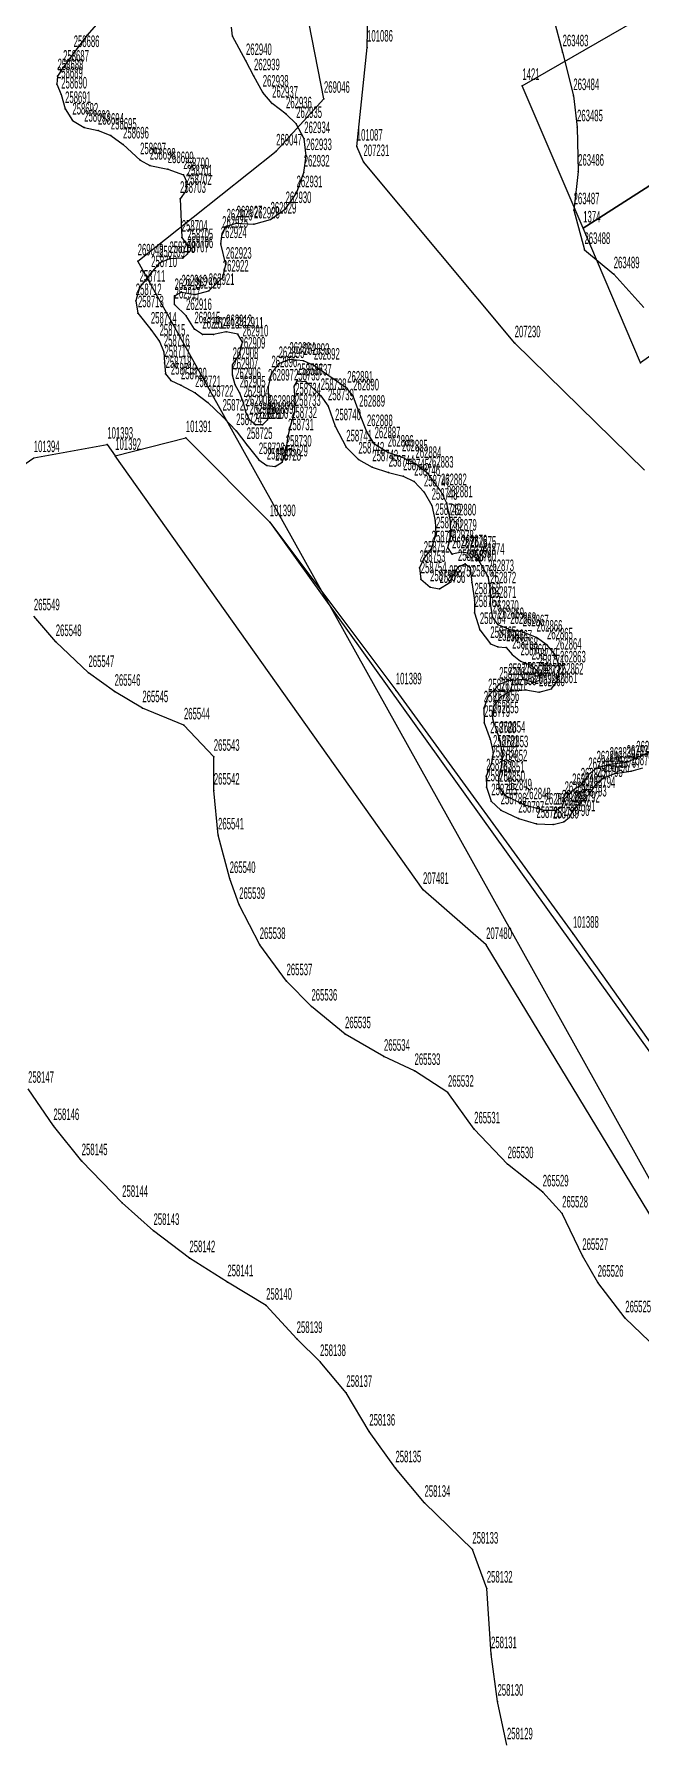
# Model space of a CAD drawing. Extents: x 1277570 to 1279623, y 422293 to 424918.
# Drawn here: x 1277847.5 to 1277958.8, y 422947.8 to 423260.6 of the extents above; entities that cross this region are included whole.
import ezdxf

# ---------------------------------------------------------------- set-up
doc = ezdxf.new("R2010")
doc.units = 0
doc.layers.get('0').update_dxf_attribs({"linetype": 'CONTINUOUS'})

msp = doc.modelspace()

# ---------------------------------------------------------------- linework, layer by layer
at = {"color": 7, "linetype": 'CONTINUOUS'}
for points in [[(1278928.590002, 422296.199999), (1278272.21, 422313.72), (1278280.100001, 422652.879999), (1278114.470001, 422774.680002), (1277866.460001, 423219.000002), (1277891.869999, 423239.150001), (1277900.639998, 423248.799998), (1277891.869999, 423293.490002), (1277781.459999, 423492.419999), (1277686.81, 423574.800002), (1277715.729999, 423607.230001), (1277692.94, 423640.53), (1277730.620002, 423822.8), (1277756.040001, 423821.06), (1277827.020002, 423909.56)], [(1277959.439999, 423180.689998), (1277935.629999, 423203.99), (1277907.889999, 423237.199999), (1277906.670002, 423240.03), (1277908.55, 423258.189999), (1277909.11, 423286.79)], [(1277859.700002, 423263.340001), (1277857.179999, 423260.43), (1277854.72, 423257.190002), (1277852.779999, 423254.499998), (1277851.769999, 423252.939998), (1277851.650002, 423251.479998), (1277852.43, 423249.590002), (1277853.139999, 423246.930001), (1277854.480002, 423244.819998), (1277856.65, 423243.499999), (1277859.189999, 423242.960001), (1277861.540002, 423242.080001), (1277863.78, 423240.430002), (1277866.910001, 423237.549999), (1277868.689998, 423236.560001), (1277871.989998, 423235.909998), (1277874.849999, 423234.820001), (1277875.489999, 423233.489998), (1277875.309999, 423231.929999), (1277874.240001, 423230.469998), (1277874.549998, 423223.35), (1277875.569999, 423221.8), (1277875.579999, 423220.349999), (1277874.759999, 423219.569999), (1277872.279999, 423219.440001), (1277870.390001, 423218.650002), (1277868.940001, 423216.86), (1277866.8, 423214.180001), (1277866.110002, 423211.719998), (1277866.509999, 423209.500001), (1277868.879998, 423206.509999), (1277870.480001, 423204.279998), (1277871.249998, 423202.389998), (1277871.39, 423200.389998), (1277871.590001, 423198.389999), (1277872.549999, 423197.17), (1277874.4, 423196.290001), (1277877.000002, 423194.859998), (1277879.300002, 423193.090001), (1277882.040002, 423190.549998), (1277884.529998, 423187.900001), (1277886.459998, 423185.349999), (1277888.69, 423182.579999), (1277890.16, 423181.590001), (1277891.679998, 423181.369999), (1277892.940002, 423182.159998), (1277893.63, 423183.949999), (1277894.049998, 423186.950001), (1277894.619999, 423189.180002), (1277895.300001, 423191.409998), (1277895.349999, 423193.53), (1277895.140002, 423196.090002), (1277895.699998, 423197.089999), (1277897.3, 423196.99), (1277900.04, 423194.339998), (1277901.379998, 423192.449998), (1277902.679999, 423188.789999), (1277904.730001, 423184.909999), (1277906.959998, 423182.690002), (1277909.510002, 423181.26), (1277912.5, 423180.280002), (1277915.160001, 423179.629999), (1277917.200002, 423178.640002), (1277918.99, 423176.650002), (1277920.400002, 423174.209998), (1277921.050002, 423171.429999), (1277921.19, 423168.980001), (1277920.390001, 423166.419999), (1277918.940002, 423164.509999), (1277918.190001, 423162.840001), (1277918.390002, 423160.729998), (1277920.110001, 423159.290001), (1277921.83, 423158.97), (1277923.600001, 423160.09), (1277925.230001, 423163.000001), (1277926.559998, 423163.559999), (1277927.460002, 423162.900002), (1277927.79, 423160.119998), (1277928.250001, 423156.880001), (1277928.260001, 423154.55), (1277929.24, 423151.44), (1277931.159999, 423148.889998), (1277932.55, 423148.34), (1277934.079999, 423148.24), (1277935.169999, 423146.910002), (1277936.700002, 423145.689998), (1277938.729998, 423144.930002), (1277940.009998, 423143.710002), (1277940.209999, 423142.149998), (1277939.13, 423141.810002), (1277937.160002, 423142.360001), (1277934.500002, 423142.12), (1277932.789999, 423141.439999), (1277930.769998, 423139.310002), (1277929.959999, 423137.080001), (1277930.039998, 423134.41), (1277931.139998, 423131.409999), (1277931.660002, 423128.97), (1277931.36, 423126.960001), (1277930.419999, 423124.620002), (1277930.43, 423122.609998), (1277931.339999, 423120.060001), (1277933.059998, 423118.400002), (1277936.310001, 423116.860001), (1277939.620001, 423115.879998), (1277942.659998, 423115.789998), (1277944.62, 423116.250001), (1277945.699999, 423117.14), (1277946.509998, 423118.709999), (1277947.770001, 423119.829999), (1277949.349998, 423121.399998), (1277950.729998, 423123.410002), (1277951.929999, 423124.31), (1277954.019998, 423125.099999), (1277957.000001, 423125.559998), (1277959.149998, 423126.13)], [(1277859.700002, 423263.340001), (1277857.179999, 423260.43), (1277854.72, 423257.190002), (1277852.779999, 423254.499998), (1277851.769999, 423252.939998), (1277851.650002, 423251.479998), (1277852.43, 423249.590002), (1277853.139999, 423246.930001), (1277854.480002, 423244.819998), (1277856.65, 423243.499999), (1277859.189999, 423242.960001), (1277861.540002, 423242.080001), (1277863.78, 423240.430002), (1277866.910001, 423237.549999), (1277868.689998, 423236.560001), (1277871.989998, 423235.909998), (1277874.849999, 423234.820001), (1277875.489999, 423233.489998), (1277875.309999, 423231.929999), (1277874.240001, 423230.469998), (1277874.549998, 423223.35), (1277875.569999, 423221.8), (1277875.579999, 423220.349999), (1277874.759999, 423219.569999), (1277872.279999, 423219.440001), (1277870.390001, 423218.650002), (1277868.940001, 423216.86), (1277866.8, 423214.180001), (1277866.110002, 423211.719998), (1277866.509999, 423209.500001), (1277868.879998, 423206.509999), (1277870.480001, 423204.279998), (1277871.249998, 423202.389998), (1277871.39, 423200.389998), (1277871.590001, 423198.389999), (1277872.549999, 423197.17), (1277874.4, 423196.290001), (1277877.000002, 423194.859998), (1277879.300002, 423193.090001), (1277882.040002, 423190.549998), (1277884.529998, 423187.900001), (1277886.459998, 423185.349999), (1277888.69, 423182.579999), (1277890.16, 423181.590001), (1277891.679998, 423181.369999), (1277892.940002, 423182.159998), (1277893.63, 423183.949999), (1277894.049998, 423186.950001), (1277894.619999, 423189.180002), (1277895.300001, 423191.409998), (1277895.349999, 423193.53), (1277895.140002, 423196.090002), (1277895.699998, 423197.089999), (1277897.3, 423196.99), (1277900.04, 423194.339998), (1277901.379998, 423192.449998), (1277902.679999, 423188.789999), (1277904.730001, 423184.909999), (1277906.959998, 423182.690002), (1277909.510002, 423181.26), (1277912.5, 423180.280002), (1277915.160001, 423179.629999), (1277917.200002, 423178.640002), (1277918.99, 423176.650002), (1277920.400002, 423174.209998), (1277921.050002, 423171.429999), (1277921.19, 423168.980001), (1277920.390001, 423166.419999), (1277918.940002, 423164.509999), (1277918.190001, 423162.840001), (1277918.390002, 423160.729998), (1277920.110001, 423159.290001), (1277921.83, 423158.97), (1277923.600001, 423160.09), (1277925.230001, 423163.000001), (1277926.559998, 423163.559999), (1277927.460002, 423162.900002), (1277927.79, 423160.119998), (1277928.250001, 423156.880001), (1277928.260001, 423154.55), (1277929.24, 423151.44), (1277931.159999, 423148.889998), (1277932.55, 423148.34), (1277934.079999, 423148.24), (1277935.169999, 423146.910002), (1277936.700002, 423145.689998), (1277938.729998, 423144.930002), (1277940.009998, 423143.710002), (1277940.209999, 423142.149998), (1277939.13, 423141.810002), (1277937.160002, 423142.360001), (1277934.500002, 423142.12), (1277932.789999, 423141.439999), (1277930.769998, 423139.310002), (1277929.959999, 423137.080001), (1277930.039998, 423134.41), (1277931.139998, 423131.409999), (1277931.660002, 423128.97), (1277931.36, 423126.960001), (1277930.419999, 423124.620002), (1277930.43, 423122.609998), (1277931.339999, 423120.060001), (1277933.059998, 423118.400002), (1277936.310001, 423116.860001), (1277939.620001, 423115.879998), (1277942.659998, 423115.789998), (1277944.62, 423116.250001), (1277945.699999, 423117.14), (1277946.509998, 423118.709999), (1277947.770001, 423119.829999), (1277949.349998, 423121.399998), (1277950.729998, 423123.410002), (1277951.929999, 423124.31), (1277954.019998, 423125.099999), (1277957.000001, 423125.559998), (1277959.149998, 423126.13)], [(1277961.030001, 423129.370002), (1277957.940002, 423127.910001), (1277956.16, 423127.120002), (1277953.05, 423126.759998), (1277950.649999, 423126.080002), (1277949.140001, 423124.849999), (1277947.75, 423122.949999), (1277946.169999, 423121.929998), (1277944.789999, 423120.480001), (1277944.280001, 423118.920002), (1277943.149999, 423118.35), (1277941.119998, 423118.34), (1277937.500001, 423119.319999), (1277934.059998, 423120.969998), (1277932.779998, 423122.519998), (1277932.709999, 423124.190002), (1277933.210001, 423126.3), (1277933.380001, 423128.870001), (1277932.850002, 423131.530002), (1277931.62, 423135.090001), (1277931.740001, 423137.309998), (1277933.120001, 423139.220002), (1277934.889998, 423140.229999), (1277937.680001, 423140.47), (1277940.090002, 423140.04), (1277942.370002, 423140.610002), (1277943.509999, 423142.170001), (1277943.940002, 423144.399998), (1277943.16, 423146.740002), (1277941.560002, 423148.619999), (1277939.649998, 423150.050001), (1277937.109999, 423151.039999), (1277934.819999, 423151.469999), (1277932.599998, 423152.349998), (1277931.63, 423153.680001), (1277931.180001, 423156.229998), (1277931.159999, 423158.909998), (1277930.759998, 423161.139999), (1277929.029998, 423164.130001), (1277927.5, 423165.459999), (1277925.849999, 423165.670002), (1277924.140001, 423165.330002), (1277923.369999, 423166.550001), (1277923.93, 423168.55), (1277923.84, 423171.339999), (1277923.189999, 423174.670001), (1277922.1, 423176.889998), (1277919.670002, 423180.100002), (1277917.43, 423181.87), (1277914.949999, 423183.08), (1277912.340002, 423183.949999), (1277909.93, 423185.5), (1277908.519998, 423187.710002), (1277907.1, 423191.270001), (1277906, 423194.259998), (1277904.910001, 423195.7), (1277898.800002, 423199.900002), (1277896.889998, 423200.770001), (1277894.290001, 423200.979999), (1277892.319998, 423200.19), (1277891.000001, 423198.510002), (1277890.380002, 423196.059999), (1277890.540001, 423191.270001), (1277890.290002, 423189.939998), (1277889.350001, 423189.04), (1277888.080002, 423189.030001), (1277886.990002, 423189.919999), (1277886.289999, 423191.360001), (1277885.899998, 423193.029999), (1277885.189999, 423194.800002), (1277884.349998, 423196.350002), (1277883.83, 423198.129999), (1277883.880002, 423200.02), (1277885.150002, 423201.929999), (1277885.700002, 423204.150001), (1277884.809998, 423205.610001), (1277882.699998, 423206.040001), (1277880.36, 423205.579998), (1277878.329999, 423205.569999), (1277876.87, 423206.560001), (1277875.33, 423209), (1277873.230001, 423211.099999), (1277873.22, 423212.659999), (1277874.479999, 423213.33), (1277877.019998, 423212.9), (1277879.489998, 423213.59), (1277882.079999, 423216.050002), (1277882.629999, 423218.390002), (1277881.719999, 423222.169998), (1277881.959998, 423224.069998), (1277882.780002, 423225.410001), (1277884.610002, 423225.969999), (1277887.790001, 423225.77), (1277890.830002, 423226.680002), (1277893.599998, 423228.590002), (1277895.609998, 423231.499999), (1277896.93, 423235.289999), (1277897.349998, 423238.3), (1277897.02, 423241.41), (1277895.539999, 423244.189999), (1277893.679998, 423245.960002), (1277891.129998, 423247.940002), (1277889.409999, 423249.940002), (1277887.800001, 423252.939998), (1277886.330001, 423255.720002), (1277883.83, 423260.26), (1277883.690002, 423261.929998)], [(1277961.030001, 423129.370002), (1277957.940002, 423127.910001), (1277956.16, 423127.120002), (1277953.05, 423126.759998), (1277950.649999, 423126.080002), (1277949.140001, 423124.849999), (1277947.75, 423122.949999), (1277946.169999, 423121.929998), (1277944.789999, 423120.480001), (1277944.280001, 423118.920002), (1277943.149999, 423118.35), (1277941.119998, 423118.34), (1277937.500001, 423119.319999), (1277934.059998, 423120.969998), (1277932.779998, 423122.519998), (1277932.709999, 423124.190002), (1277933.210001, 423126.3), (1277933.380001, 423128.870001), (1277932.850002, 423131.530002), (1277931.62, 423135.090001), (1277931.740001, 423137.309998), (1277933.120001, 423139.220002), (1277934.889998, 423140.229999), (1277937.680001, 423140.47), (1277940.090002, 423140.04), (1277942.370002, 423140.610002), (1277943.509999, 423142.170001), (1277943.940002, 423144.399998), (1277943.16, 423146.740002), (1277941.560002, 423148.619999), (1277939.649998, 423150.050001), (1277937.109999, 423151.039999), (1277934.819999, 423151.469999), (1277932.599998, 423152.349998), (1277931.63, 423153.680001), (1277931.180001, 423156.229998), (1277931.159999, 423158.909998), (1277930.759998, 423161.139999), (1277929.029998, 423164.130001), (1277927.5, 423165.459999), (1277925.849999, 423165.670002), (1277924.140001, 423165.330002), (1277923.369999, 423166.550001), (1277923.93, 423168.55), (1277923.84, 423171.339999), (1277923.189999, 423174.670001), (1277922.1, 423176.889998), (1277919.670002, 423180.100002), (1277917.43, 423181.87), (1277914.949999, 423183.08), (1277912.340002, 423183.949999), (1277909.93, 423185.5), (1277908.519998, 423187.710002), (1277907.1, 423191.270001), (1277906, 423194.259998), (1277904.910001, 423195.7), (1277898.800002, 423199.900002), (1277896.889998, 423200.770001), (1277894.290001, 423200.979999), (1277892.319998, 423200.19), (1277891.000001, 423198.510002), (1277890.380002, 423196.059999), (1277890.540001, 423191.270001), (1277890.290002, 423189.939998), (1277889.350001, 423189.04), (1277888.080002, 423189.030001), (1277886.990002, 423189.919999), (1277886.289999, 423191.360001), (1277885.899998, 423193.029999), (1277885.189999, 423194.800002), (1277884.349998, 423196.350002), (1277883.83, 423198.129999), (1277883.880002, 423200.02), (1277885.150002, 423201.929999), (1277885.700002, 423204.150001), (1277884.809998, 423205.610001), (1277882.699998, 423206.040001), (1277880.36, 423205.579998), (1277878.329999, 423205.569999), (1277876.87, 423206.560001), (1277875.33, 423209), (1277873.230001, 423211.099999), (1277873.22, 423212.659999), (1277874.479999, 423213.33), (1277877.019998, 423212.9), (1277879.489998, 423213.59), (1277882.079999, 423216.050002), (1277882.629999, 423218.390002), (1277881.719999, 423222.169998), (1277881.959998, 423224.069998), (1277882.780002, 423225.410001), (1277884.610002, 423225.969999), (1277887.790001, 423225.77), (1277890.830002, 423226.680002), (1277893.599998, 423228.590002), (1277895.609998, 423231.499999), (1277896.93, 423235.289999), (1277897.349998, 423238.3), (1277897.02, 423241.41), (1277895.539999, 423244.189999), (1277893.679998, 423245.960002), (1277891.129998, 423247.940002), (1277889.409999, 423249.940002), (1277887.800001, 423252.939998), (1277886.330001, 423255.720002), (1277883.83, 423260.26), (1277883.690002, 423261.929998)], [(1277942.759998, 423263.53), (1277944.419999, 423257.32), (1277946.390001, 423249.299999), (1277947.069998, 423243.58), (1277947.269999, 423235.440001), (1277946.45, 423228.379999), (1277948.429998, 423221.1), (1277953.800001, 423216.639998), (1277959.349999, 423210.520002)], [(1277788.910001, 422912.48), (1277758.420001, 423003.040001), (1277755.490001, 423018.279999), (1277729.38, 423062.77), (1277728.709998, 423075.149999), (1277753.480001, 423103.929999), (1277806.979998, 423154.999999), (1277847.4, 423182.950002), (1277860.880001, 423185.41), (1277862.340001, 423183.359999), (1277875.299999, 423186.610001), (1277890.71, 423171.200002), (1277913.820002, 423140.38), (1277946.320002, 423095.770001), (1277970.519999, 423061.659999), (1277998.069999, 423020.369998), (1278000.829999, 422984.569999), (1278007.98, 422969.719998), (1278028.350002, 422947.14)], [(1278016.170002, 422937.080002), (1277994.810001, 422956.800001), (1277983.799999, 422980.789998), (1277981.419999, 423009.8), (1277930.390002, 423093.71), (1277918.81, 423103.810001), (1277862.340001, 423183.359999), (1277875.299999, 423186.610001), (1277890.71, 423171.200002), (1277987.02, 423036.93), (1277998.069999, 423020.369998), (1278000.829999, 422984.569999), (1278007.98, 422969.719998), (1278028.350002, 422947.14)], [(1277961.75, 423019.669999), (1277955.920002, 423025.279999), (1277950.86, 423031.810001), (1277948.040001, 423036.730002), (1277944.339999, 423044.500002), (1277940.78, 423048.359999), (1277934.339998, 423053.53), (1277928.190002, 423059.910001), (1277923.39, 423066.630002), (1277917.26, 423070.63), (1277911.649999, 423073.220001), (1277904.499999, 423077.360001), (1277898.340002, 423082.419998), (1277893.770002, 423087.069999), (1277888.849999, 423093.71), (1277885.089999, 423101.06), (1277883.339998, 423105.800001), (1277881.210001, 423113.789999), (1277880.429999, 423122.009998), (1277880.419998, 423128.2), (1277874.95, 423133.960001), (1277867.319998, 423137.109999), (1277862.23, 423140.12), (1277857.429998, 423143.560001), (1277851.43, 423149.229998), (1277847.420001, 423153.95)], [(1277934.210001, 422947.020002), (1277932.480001, 422955.009999), (1277931.290001, 422963.73), (1277930.509999, 422975.759999), (1277927.87, 422982.890001), (1277919.09, 422991.47), (1277913.749999, 422997.789999), (1277908.960002, 423004.52), (1277904.740001, 423011.629999), (1277899.919998, 423017.270002), (1277895.629999, 423021.510002), (1277890.029998, 423027.59), (1277882.92, 423031.880002), (1277875.949999, 423036.310001), (1277869.37, 423041.310002), (1277863.620001, 423046.449999), (1277856.19, 423054.090002), (1277851.000002, 423060.52), (1277846.359998, 423067.35)]]:
    msp.add_lwpolyline(points, dxfattribs=at)
for points in [[(1277948.2, 423225.040002), (1277937.03, 423251.170001), (1277974.02, 423272.479998), (1277986.909999, 423249.79)], [(1277948.2, 423225.040002), (1277986.909999, 423249.79), (1277998.879998, 423228.739998), (1277958.73, 423200.36)]]:
    msp.add_lwpolyline(points, close=True, dxfattribs=at)
at = {"color": 7}
for p in [(1277857.179999, 423260.43), (1277883.83, 423260.26), (1277908.55, 423258.189999), (1277852.779999, 423254.499998), (1277854.72, 423257.190002), (1277886.330001, 423255.720002), (1277944.419999, 423257.32), (1277851.650002, 423251.479998), (1277851.769999, 423252.939998), (1277887.800001, 423252.939998), (1277852.43, 423249.590002), (1277889.409999, 423249.940002), (1277900.639998, 423248.799998), (1277937.03, 423251.170001), (1277946.390001, 423249.299999), (1277853.139999, 423246.930001), (1277891.129998, 423247.940002), (1277893.679998, 423245.960002), (1277854.480002, 423244.819998), (1277856.65, 423243.499999), (1277859.189999, 423242.960001), (1277861.540002, 423242.080001), (1277895.539999, 423244.189999), (1277947.069998, 423243.58), (1277863.78, 423240.430002), (1277891.869999, 423239.150001), (1277897.02, 423241.41), (1277906.670002, 423240.03), (1277866.910001, 423237.549999), (1277868.689998, 423236.560001), (1277871.989998, 423235.909998), (1277897.349998, 423238.3), (1277907.889999, 423237.199999), (1277874.849999, 423234.820001), (1277875.489999, 423233.489998), (1277896.93, 423235.289999), (1277947.269999, 423235.440001), (1277874.240001, 423230.469998), (1277875.309999, 423231.929999), (1277895.609998, 423231.499999), (1277890.830002, 423226.680002), (1277893.599998, 423228.590002), (1277946.45, 423228.379999), (1277874.549998, 423223.35), (1277881.959998, 423224.069998), (1277882.780002, 423225.410001), (1277884.610002, 423225.969999), (1277887.790001, 423225.77), (1277948.2, 423225.040002), (1277875.569999, 423221.8), (1277875.579999, 423220.349999), (1277881.719999, 423222.169998), (1277948.429998, 423221.1), (1277866.460001, 423219.000002), (1277868.940001, 423216.86), (1277870.390001, 423218.650002), (1277872.279999, 423219.440001), (1277874.759999, 423219.569999), (1277882.629999, 423218.390002), (1277866.8, 423214.180001), (1277882.079999, 423216.050002), (1277953.800001, 423216.639998), (1277866.110002, 423211.719998), (1277873.22, 423212.659999), (1277873.230001, 423211.099999), (1277874.479999, 423213.33), (1277877.019998, 423212.9), (1277879.489998, 423213.59), (1277866.509999, 423209.500001), (1277875.33, 423209), (1277868.879998, 423206.509999), (1277876.87, 423206.560001), (1277878.329999, 423205.569999), (1277880.36, 423205.579998), (1277882.699998, 423206.040001), (1277884.809998, 423205.610001), (1277870.480001, 423204.279998), (1277871.249998, 423202.389998), (1277885.150002, 423201.929999), (1277885.700002, 423204.150001), (1277935.629999, 423203.99), (1277871.39, 423200.389998), (1277871.590001, 423198.389999), (1277883.83, 423198.129999), (1277883.880002, 423200.02), (1277891.000001, 423198.510002), (1277892.319998, 423200.19), (1277894.290001, 423200.979999), (1277896.889998, 423200.770001), (1277898.800002, 423199.900002), (1277958.73, 423200.36), (1277872.549999, 423197.17), (1277874.4, 423196.290001), (1277884.349998, 423196.350002), (1277890.380002, 423196.059999), (1277895.140002, 423196.090002), (1277895.699998, 423197.089999), (1277897.3, 423196.99), (1277904.910001, 423195.7), (1277877.000002, 423194.859998), (1277879.300002, 423193.090001), (1277885.189999, 423194.800002), (1277885.899998, 423193.029999), (1277895.349999, 423193.53), (1277900.04, 423194.339998), (1277901.379998, 423192.449998), (1277906, 423194.259998), (1277882.040002, 423190.549998), (1277886.289999, 423191.360001), (1277886.990002, 423189.919999), (1277888.080002, 423189.030001), (1277889.350001, 423189.04), (1277890.290002, 423189.939998), (1277890.540001, 423191.270001), (1277894.619999, 423189.180002), (1277895.300001, 423191.409998), (1277902.679999, 423188.789999), (1277907.1, 423191.270001), (1277875.299999, 423186.610001), (1277884.529998, 423187.900001), (1277894.049998, 423186.950001), (1277908.519998, 423187.710002), (1277860.880001, 423185.41), (1277862.340001, 423183.359999), (1277886.459998, 423185.349999), (1277888.69, 423182.579999), (1277893.63, 423183.949999), (1277904.730001, 423184.909999), (1277906.959998, 423182.690002), (1277909.93, 423185.5), (1277912.340002, 423183.949999), (1277914.949999, 423183.08), (1277890.16, 423181.590001), (1277891.679998, 423181.369999), (1277892.940002, 423182.159998), (1277909.510002, 423181.26), (1277912.5, 423180.280002), (1277915.160001, 423179.629999), (1277917.43, 423181.87), (1277919.670002, 423180.100002), (1277917.200002, 423178.640002), (1277918.99, 423176.650002), (1277922.1, 423176.889998), (1277920.400002, 423174.209998), (1277923.189999, 423174.670001), (1277890.71, 423171.200002), (1277921.050002, 423171.429999), (1277923.84, 423171.339999), (1277921.19, 423168.980001), (1277923.93, 423168.55), (1277918.940002, 423164.509999), (1277920.390001, 423166.419999), (1277923.369999, 423166.550001), (1277924.140001, 423165.330002), (1277925.849999, 423165.670002), (1277927.5, 423165.459999), (1277929.029998, 423164.130001), (1277918.190001, 423162.840001), (1277918.390002, 423160.729998), (1277925.230001, 423163.000001), (1277926.559998, 423163.559999), (1277927.460002, 423162.900002), (1277930.759998, 423161.139999), (1277920.110001, 423159.290001), (1277921.83, 423158.97), (1277923.600001, 423160.09), (1277927.79, 423160.119998), (1277931.159999, 423158.909998), (1277928.250001, 423156.880001), (1277928.260001, 423154.55), (1277931.180001, 423156.229998), (1277929.24, 423151.44), (1277931.63, 423153.680001), (1277932.599998, 423152.349998), (1277934.819999, 423151.469999), (1277851.43, 423149.229998), (1277931.159999, 423148.889998), (1277932.55, 423148.34), (1277934.079999, 423148.24), (1277937.109999, 423151.039999), (1277939.649998, 423150.050001), (1277941.560002, 423148.619999), (1277935.169999, 423146.910002), (1277936.700002, 423145.689998), (1277938.729998, 423144.930002), (1277943.16, 423146.740002), (1277857.429998, 423143.560001), (1277934.500002, 423142.12), (1277937.160002, 423142.360001), (1277939.13, 423141.810002), (1277940.009998, 423143.710002), (1277940.209999, 423142.149998), (1277943.509999, 423142.170001), (1277943.940002, 423144.399998), (1277862.23, 423140.12), (1277913.820002, 423140.38), (1277930.769998, 423139.310002), (1277932.789999, 423141.439999), (1277933.120001, 423139.220002), (1277934.889998, 423140.229999), (1277937.680001, 423140.47), (1277940.090002, 423140.04), (1277942.370002, 423140.610002), (1277867.319998, 423137.109999), (1277929.959999, 423137.080001), (1277931.740001, 423137.309998), (1277874.95, 423133.960001), (1277930.039998, 423134.41), (1277931.62, 423135.090001), (1277931.139998, 423131.409999), (1277932.850002, 423131.530002), (1277880.419998, 423128.2), (1277931.36, 423126.960001), (1277931.660002, 423128.97), (1277933.210001, 423126.3), (1277933.380001, 423128.870001), (1277953.05, 423126.759998), (1277956.16, 423127.120002), (1277957.940002, 423127.910001), (1277930.419999, 423124.620002), (1277932.709999, 423124.190002), (1277949.140001, 423124.849999), (1277950.649999, 423126.080002), (1277950.729998, 423123.410002), (1277951.929999, 423124.31), (1277954.019998, 423125.099999), (1277957.000001, 423125.559998), (1277880.429999, 423122.009998), (1277930.43, 423122.609998), (1277931.339999, 423120.060001), (1277932.779998, 423122.519998), (1277934.059998, 423120.969998), (1277944.789999, 423120.480001), (1277946.169999, 423121.929998), (1277947.75, 423122.949999), (1277947.770001, 423119.829999), (1277949.349998, 423121.399998), (1277933.059998, 423118.400002), (1277936.310001, 423116.860001), (1277937.500001, 423119.319999), (1277941.119998, 423118.34), (1277943.149999, 423118.35), (1277944.280001, 423118.920002), (1277945.699999, 423117.14), (1277946.509998, 423118.709999), (1277881.210001, 423113.789999), (1277939.620001, 423115.879998), (1277942.659998, 423115.789998), (1277944.62, 423116.250001), (1277883.339998, 423105.800001), (1277885.089999, 423101.06), (1277918.81, 423103.810001), (1277946.320002, 423095.770001), (1277888.849999, 423093.71), (1277930.390002, 423093.71), (1277893.770002, 423087.069999), (1277898.340002, 423082.419998), (1277904.499999, 423077.360001), (1277911.649999, 423073.220001), (1277917.26, 423070.63), (1277923.39, 423066.630002), (1277851.000002, 423060.52), (1277928.190002, 423059.910001), (1277856.19, 423054.090002), (1277934.339998, 423053.53), (1277940.78, 423048.359999), (1277863.620001, 423046.449999), (1277944.339999, 423044.500002), (1277869.37, 423041.310002), (1277875.949999, 423036.310001), (1277948.040001, 423036.730002), (1277882.92, 423031.880002), (1277950.86, 423031.810001), (1277890.029998, 423027.59), (1277955.920002, 423025.279999), (1277895.629999, 423021.510002), (1277899.919998, 423017.270002), (1277904.740001, 423011.629999), (1277908.960002, 423004.52), (1277913.749999, 422997.789999), (1277919.09, 422991.47), (1277927.87, 422982.890001), (1277930.509999, 422975.759999), (1277931.290001, 422963.73), (1277932.480001, 422955.009999)]:
    msp.add_point(p, dxfattribs=at)

# ---------------------------------------------------------------- texts
at = {"color": 7, "width": 0.5}
for s, height, p in [('101086', 2.122561, (1277908.55, 423259.262441)), ('258687', 2.122557, (1277852.779999, 423255.572443)), ('258686', 2.122557, (1277854.72, 423258.262442)), ('262940', 2.122557, (1277886.330001, 423256.792443)), ('263483', 2.122561, (1277944.419999, 423258.392441)), ('258689', 2.122557, (1277851.650002, 423252.552443)), ('258688', 2.122557, (1277851.769999, 423254.012443)), ('262939', 2.122557, (1277887.800001, 423254.012443)), ('1421', 2.122557, (1277937.03, 423252.242441)), ('258690', 2.122557, (1277852.43, 423250.662442)), ('262938', 2.122557, (1277889.409999, 423251.012442)), ('269046', 2.122557, (1277900.639998, 423249.872443)), ('263484', 2.122561, (1277946.390001, 423250.37244)), ('258691', 2.122557, (1277853.139999, 423248.002441)), ('262937', 2.122557, (1277891.129998, 423249.012443)), ('262936', 2.122557, (1277893.679998, 423247.032442)), ('258692', 2.122557, (1277854.480002, 423245.892443)), ('258693', 2.122561, (1277856.65, 423244.572441)), ('258694', 2.122557, (1277859.189999, 423244.032441)), ('258695', 2.122557, (1277861.540002, 423243.152442)), ('262935', 2.122561, (1277895.539999, 423245.262441)), ('263485', 2.122561, (1277947.069998, 423244.652441)), ('258696', 2.122557, (1277863.78, 423241.502442)), ('269047', 2.122557, (1277891.869999, 423240.222441)), ('262934', 2.122557, (1277897.02, 423242.482441)), ('101087', 2.122557, (1277906.670002, 423241.10244)), ('258697', 2.122561, (1277866.910001, 423238.62244)), ('258698', 2.122557, (1277868.689998, 423237.632441)), ('258699', 2.122561, (1277871.989998, 423236.98244)), ('262933', 2.122557, (1277897.349998, 423239.37244)), ('207231', 2.122561, (1277907.889999, 423238.27244)), ('258700', 2.122557, (1277874.849999, 423235.892442)), ('258701', 2.122561, (1277875.489999, 423234.56244)), ('262932', 2.122561, (1277896.93, 423236.362441)), ('263486', 2.122557, (1277947.269999, 423236.512441)), ('258703', 2.122557, (1277874.240001, 423231.542443)), ('258702', 2.122561, (1277875.309999, 423233.00244)), ('262931', 2.122561, (1277895.609998, 423232.57244)), ('262929', 2.122557, (1277890.830002, 423227.752443)), ('262930', 2.122557, (1277893.599998, 423229.662442)), ('263487', 2.122561, (1277946.45, 423229.452441)), ('258704', 2.122557, (1277874.549998, 423224.42244)), ('262925', 2.122561, (1277881.959998, 423225.14244)), ('262926', 2.122557, (1277882.780002, 423226.482441)), ('262927', 2.122561, (1277884.610002, 423227.04244)), ('262928', 2.122557, (1277887.790001, 423226.84244)), ('1374', 2.122557, (1277948.2, 423226.112442)), ('258705', 2.122561, (1277875.569999, 423222.872441)), ('258706', 2.122561, (1277875.579999, 423221.42244)), ('262924', 2.122561, (1277881.719999, 423223.24244)), ('263488', 2.122557, (1277948.429998, 423222.172441)), ('269048', 2.122557, (1277866.460001, 423220.072442)), ('258710', 2.122557, (1277868.940001, 423217.932441)), ('258709', 2.122557, (1277870.390001, 423219.722442)), ('258708', 2.122557, (1277872.279999, 423220.512441)), ('258707', 2.122561, (1277874.759999, 423220.64244)), ('262923', 2.122557, (1277882.629999, 423219.462442)), ('258711', 2.122557, (1277866.8, 423215.252441)), ('262921', 2.122561, (1277879.489998, 423214.662441)), ('262922', 2.122557, (1277882.079999, 423217.122443)), ('263489', 2.122561, (1277953.800001, 423217.71244)), ('258712', 2.122557, (1277866.110002, 423212.792443)), ('262918', 2.122561, (1277873.22, 423213.73244)), ('262917', 2.122561, (1277873.230001, 423212.17244)), ('262919', 2.122561, (1277874.479999, 423214.402441)), ('262920', 2.122561, (1277877.019998, 423213.972441)), ('258713', 2.122557, (1277866.509999, 423210.572442)), ('262916', 2.122557, (1277875.33, 423210.072441)), ('258714', 2.122561, (1277868.879998, 423207.582441)), ('258715', 2.122561, (1277870.480001, 423205.35244)), ('262915', 2.122557, (1277876.87, 423207.632442)), ('262914', 2.122561, (1277878.329999, 423206.64244)), ('262913', 2.122557, (1277880.36, 423206.652443)), ('262912', 2.122557, (1277882.699998, 423207.112442)), ('262911', 2.122557, (1277884.809998, 423206.682442)), ('258716', 2.122557, (1277871.249998, 423203.462443)), ('262909', 2.122561, (1277885.150002, 423203.002441)), ('262910', 2.122557, (1277885.700002, 423205.222441)), ('207230', 2.122557, (1277935.629999, 423205.06244)), ('258717', 2.122561, (1277871.39, 423201.46244)), ('258718', 2.122561, (1277871.590001, 423199.462441)), ('262907', 2.122561, (1277883.83, 423199.202441)), ('262908', 2.122561, (1277883.880002, 423201.092441)), ('262896', 2.122557, (1277891.000001, 423199.582442)), ('262895', 2.122557, (1277892.319998, 423201.26244)), ('262894', 2.122561, (1277894.290001, 423202.052441)), ('262893', 2.122557, (1277896.889998, 423201.842442)), ('262892', 2.122557, (1277898.800002, 423200.972442)), ('258719', 2.122561, (1277872.549999, 423198.242441)), ('258720', 2.122557, (1277874.4, 423197.362441)), ('258721', 2.122561, (1277877.000002, 423195.93244)), ('262906', 2.122557, (1277884.349998, 423197.422442)), ('262897', 2.122561, (1277890.380002, 423197.13244)), ('258735', 2.122557, (1277895.140002, 423197.162442)), ('258736', 2.122561, (1277895.699998, 423198.162441)), ('258737', 2.122557, (1277897.3, 423198.06244)), ('262891', 2.122561, (1277904.910001, 423196.772441)), ('258722', 2.122557, (1277879.300002, 423194.162441)), ('262905', 2.122557, (1277885.189999, 423195.872442)), ('262904', 2.122561, (1277885.899998, 423194.102441)), ('258734', 2.122557, (1277895.349999, 423194.602441)), ('258738', 2.122561, (1277900.04, 423195.41244)), ('258739', 2.122557, (1277901.379998, 423193.522443)), ('262890', 2.122557, (1277906, 423195.332443)), ('258723', 2.122557, (1277882.040002, 423191.622443)), ('262903', 2.122557, (1277886.289999, 423192.432441)), ('262902', 2.122561, (1277886.990002, 423190.992441)), ('262901', 2.122557, (1277888.080002, 423190.102441)), ('262900', 2.122557, (1277889.350001, 423190.11244)), ('262899', 2.122557, (1277890.290002, 423191.012443)), ('262898', 2.122557, (1277890.540001, 423192.342441)), ('258732', 2.122557, (1277894.619999, 423190.252442)), ('258733', 2.122557, (1277895.300001, 423192.482443)), ('258740', 2.122561, (1277902.679999, 423189.862441)), ('262889', 2.122557, (1277907.1, 423192.342441)), ('101391', 2.122557, (1277875.299999, 423187.682441)), ('258724', 2.122557, (1277884.529998, 423188.972441)), ('258731', 2.122557, (1277894.049998, 423188.022441)), ('262888', 2.122557, (1277908.519998, 423188.782442)), ('262887', 2.122557, (1277909.93, 423186.57244)), ('101394', 2.122557, (1277847.4, 423184.022443)), ('101393', 2.122557, (1277860.880001, 423186.48244)), ('101392', 2.122561, (1277862.340001, 423184.43244)), ('258725', 2.122561, (1277886.459998, 423186.42244)), ('258726', 2.122561, (1277888.69, 423183.65244)), ('258730', 2.122561, (1277893.63, 423185.022441)), ('258741', 2.122561, (1277904.730001, 423185.98244)), ('258742', 2.122557, (1277906.959998, 423183.762443)), ('262886', 2.122561, (1277912.340002, 423185.022441)), ('262885', 2.122557, (1277914.949999, 423184.15244)), ('258727', 2.122557, (1277890.16, 423182.662441)), ('258728', 2.122561, (1277891.679998, 423182.44244)), ('258729', 2.122557, (1277892.940002, 423183.232443)), ('258743', 2.122557, (1277909.510002, 423182.33244)), ('258744', 2.122557, (1277912.5, 423181.352442)), ('258745', 2.122561, (1277915.160001, 423180.702441)), ('262884', 2.122557, (1277917.43, 423182.94244)), ('262883', 2.122557, (1277919.670002, 423181.172442)), ('258746', 2.122557, (1277917.200002, 423179.712442)), ('258747', 2.122557, (1277918.99, 423177.722442)), ('262882', 2.122557, (1277922.1, 423177.962443)), ('258748', 2.122557, (1277920.400002, 423175.282443)), ('262881', 2.122557, (1277923.189999, 423175.742442)), ('101390', 2.122557, (1277890.71, 423172.272442)), ('258749', 2.122561, (1277921.050002, 423172.50244)), ('262880', 2.122561, (1277923.84, 423172.412441)), ('258750', 2.122557, (1277921.19, 423170.052441)), ('262879', 2.122557, (1277923.93, 423169.622441)), ('258752', 2.122561, (1277918.940002, 423165.582441)), ('258751', 2.122561, (1277920.390001, 423167.49244)), ('262878', 2.122557, (1277923.369999, 423167.622441)), ('262877', 2.122557, (1277924.140001, 423166.402442)), ('262876', 2.122557, (1277925.849999, 423166.742442)), ('258759', 2.122561, (1277926.559998, 423164.632441)), ('262875', 2.122561, (1277927.5, 423166.532441)), ('262874', 2.122557, (1277929.029998, 423165.202441)), ('258753', 2.122557, (1277918.190001, 423163.912441)), ('258754', 2.122557, (1277918.390002, 423161.802443)), ('258758', 2.122557, (1277925.230001, 423164.072442)), ('258760', 2.122557, (1277927.460002, 423163.972442)), ('262873', 2.122561, (1277930.759998, 423162.212441)), ('258755', 2.122557, (1277920.110001, 423160.362441)), ('258756', 2.122561, (1277921.83, 423160.042441)), ('258757', 2.122557, (1277923.600001, 423161.16244)), ('258761', 2.122557, (1277927.79, 423161.192443)), ('262872', 2.122557, (1277931.159999, 423159.982443)), ('258762', 2.122557, (1277928.250001, 423157.952441)), ('258763', 2.122557, (1277928.260001, 423155.622441)), ('262871', 2.122557, (1277931.180001, 423157.302443)), ('265549', 2.122557, (1277847.420001, 423155.02244)), ('258764', 2.122557, (1277929.24, 423152.512441)), ('262870', 2.122557, (1277931.63, 423154.752441)), ('262869', 2.122557, (1277932.599998, 423153.422443)), ('262868', 2.122561, (1277934.819999, 423152.54244)), ('262867', 2.122561, (1277937.109999, 423152.11244)), ('265548', 2.122557, (1277851.43, 423150.302443)), ('258765', 2.122557, (1277931.159999, 423149.962443)), ('258766', 2.122561, (1277932.55, 423149.412441)), ('258767', 2.122557, (1277934.079999, 423149.312441)), ('262866', 2.122557, (1277939.649998, 423151.122441)), ('262865', 2.122561, (1277941.560002, 423149.69244)), ('258768', 2.122557, (1277935.169999, 423147.982443)), ('258769', 2.122557, (1277936.700002, 423146.762443)), ('258770', 2.122557, (1277938.729998, 423146.002442)), ('262864', 2.122557, (1277943.16, 423147.812442)), ('265547', 2.122557, (1277857.429998, 423144.632441)), ('258775', 2.122561, (1277934.500002, 423143.192441)), ('258774', 2.122557, (1277937.160002, 423143.432441)), ('258773', 2.122557, (1277939.13, 423142.882443)), ('258771', 2.122557, (1277940.009998, 423144.782443)), ('258772', 2.122557, (1277940.209999, 423143.222443)), ('262862', 2.122557, (1277943.509999, 423143.242442)), ('262863', 2.122557, (1277943.940002, 423145.472443)), ('265546', 2.122557, (1277862.23, 423141.19244)), ('101389', 2.122557, (1277913.820002, 423141.45244)), ('258777', 2.122557, (1277930.769998, 423140.382442)), ('258776', 2.122561, (1277932.789999, 423142.51244)), ('262857', 2.122557, (1277933.120001, 423140.292442)), ('262858', 2.122561, (1277934.889998, 423141.30244)), ('262859', 2.122557, (1277937.680001, 423141.54244)), ('262860', 2.122557, (1277940.090002, 423141.11244)), ('262861', 2.122557, (1277942.370002, 423141.682442)), ('265545', 2.122561, (1277867.319998, 423138.182441)), ('258778', 2.122557, (1277929.959999, 423138.152441)), ('262856', 2.122557, (1277931.740001, 423138.382443)), ('265544', 2.122557, (1277874.95, 423135.032442)), ('258779', 2.122557, (1277930.039998, 423135.482441)), ('262855', 2.122557, (1277931.62, 423136.162441)), ('258780', 2.122561, (1277931.139998, 423132.482441)), ('262854', 2.122557, (1277932.850002, 423132.602442)), ('265543', 2.122557, (1277880.419998, 423129.27244)), ('258782', 2.122557, (1277931.36, 423128.032442)), ('258781', 2.122557, (1277931.660002, 423130.042441)), ('262852', 2.122561, (1277933.210001, 423127.372441)), ('262853', 2.122557, (1277933.380001, 423129.942441)), ('262840', 2.122557, (1277950.649999, 423127.152443)), ('262839', 2.122557, (1277953.05, 423127.832443)), ('262838', 2.122557, (1277956.16, 423128.192442)), ('262837', 2.122557, (1277957.940002, 423128.982442)), ('258783', 2.122557, (1277930.419999, 423125.692442)), ('262851', 2.122557, (1277932.709999, 423125.262442)), ('262842', 2.122561, (1277947.75, 423124.02244)), ('262841', 2.122561, (1277949.140001, 423125.92244)), ('258795', 2.122557, (1277950.729998, 423124.482442)), ('258796', 2.122557, (1277951.929999, 423125.38244)), ('258797', 2.122561, (1277954.019998, 423126.172441)), ('258798', 2.122557, (1277957.000001, 423126.632443)), ('265542', 2.122557, (1277880.429999, 423123.082443)), ('258784', 2.122561, (1277930.43, 423123.68244)), ('258785', 2.122557, (1277931.339999, 423121.132441)), ('262850', 2.122561, (1277932.779998, 423123.59244)), ('262849', 2.122557, (1277934.059998, 423122.042443)), ('262844', 2.122557, (1277944.789999, 423121.552442)), ('262843', 2.122557, (1277946.169999, 423123.002443)), ('258793', 2.122561, (1277947.770001, 423120.902441)), ('258794', 2.122561, (1277949.349998, 423122.47244)), ('258786', 2.122557, (1277933.059998, 423119.472442)), ('258787', 2.122557, (1277936.310001, 423117.932441)), ('262848', 2.122561, (1277937.500001, 423120.39244)), ('262847', 2.122557, (1277941.119998, 423119.412441)), ('262846', 2.122561, (1277943.149999, 423119.422441)), ('262845', 2.122557, (1277944.280001, 423119.992442)), ('258791', 2.122561, (1277945.699999, 423118.212441)), ('258792', 2.122561, (1277946.509998, 423119.78244)), ('265541', 2.122561, (1277881.210001, 423114.86244)), ('258788', 2.122557, (1277939.620001, 423116.952443)), ('258789', 2.122557, (1277942.659998, 423116.862443)), ('258790', 2.122557, (1277944.62, 423117.322441)), ('265540', 2.122557, (1277883.339998, 423106.872441)), ('265539', 2.122557, (1277885.089999, 423102.13244)), ('207481', 2.122557, (1277918.81, 423104.882441)), ('101388', 2.122557, (1277946.320002, 423096.842441)), ('265538', 2.122557, (1277888.849999, 423094.78244)), ('207480', 2.122557, (1277930.390002, 423094.78244)), ('265537', 2.122561, (1277893.770002, 423088.142441)), ('265536', 2.122561, (1277898.340002, 423083.49244)), ('265535', 2.122557, (1277904.499999, 423078.432441)), ('265534', 2.122557, (1277911.649999, 423074.292441)), ('265533', 2.122557, (1277917.26, 423071.702441)), ('258147', 2.122557, (1277846.359998, 423068.42244)), ('265532', 2.122557, (1277923.39, 423067.702442)), ('258146', 2.122557, (1277851.000002, 423061.592441)), ('265531', 2.122557, (1277928.190002, 423060.982441)), ('258145', 2.122557, (1277856.19, 423055.162442)), ('265530', 2.122561, (1277934.339998, 423054.602441)), ('265529', 2.122561, (1277940.78, 423049.43244)), ('258144', 2.122561, (1277863.620001, 423047.522441)), ('265528', 2.122557, (1277944.339999, 423045.572442)), ('258143', 2.122557, (1277869.37, 423042.382442)), ('258142', 2.122557, (1277875.949999, 423037.382441)), ('265527', 2.122557, (1277948.040001, 423037.802442)), ('258141', 2.122557, (1277882.92, 423032.952442)), ('265526', 2.122557, (1277950.86, 423032.882442)), ('258140', 2.122557, (1277890.029998, 423028.662441)), ('265525', 2.122561, (1277955.920002, 423026.352441)), ('258139', 2.122557, (1277895.629999, 423022.582442)), ('258138', 2.122557, (1277899.919998, 423018.342443)), ('258137', 2.122561, (1277904.740001, 423012.70244)), ('258136', 2.122557, (1277908.960002, 423005.59244)), ('258135', 2.122561, (1277913.749999, 422998.862441)), ('258134', 2.122557, (1277919.09, 422992.54244)), ('258133', 2.122557, (1277927.87, 422983.962442)), ('258132', 2.122561, (1277930.509999, 422976.832441)), ('258131', 2.122557, (1277931.290001, 422964.80244)), ('258130', 2.122561, (1277932.480001, 422956.082441)), ('258129', 2.122557, (1277934.210001, 422948.092442))]:
    msp.add_text(s, height=height, dxfattribs=at).set_placement(p)

doc.saveas('drawing.dxf')
